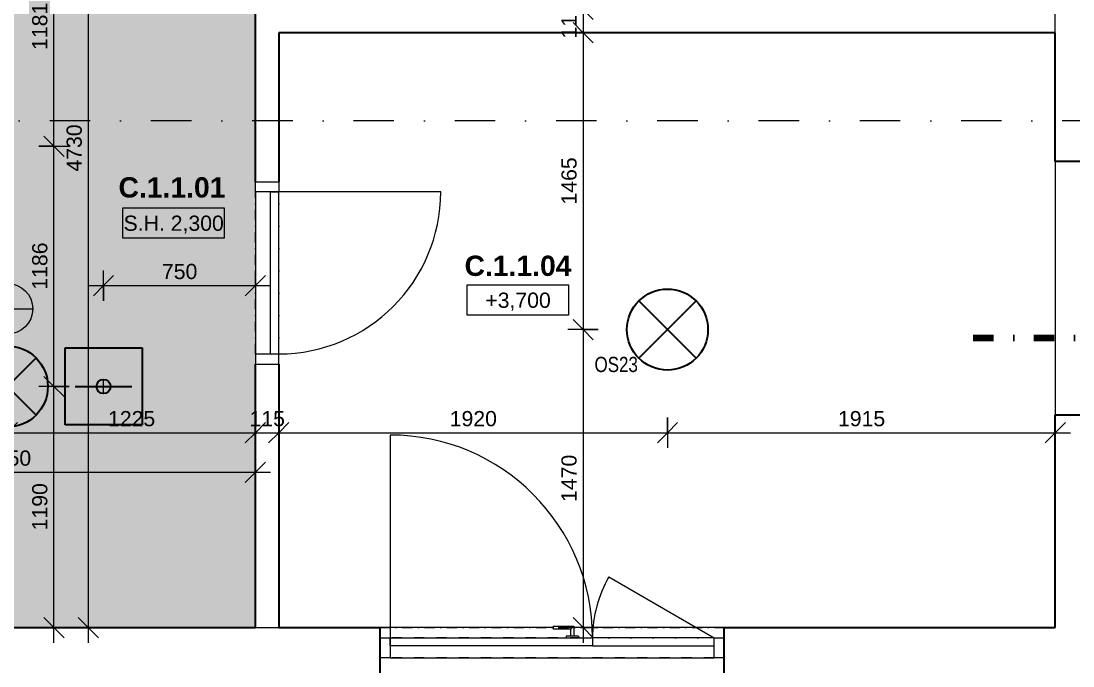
# Model space of a CAD drawing. Header units: millimetres. Extents: x -48113 to -1543, y -7799 to 11925.
# Drawn here: x -28542 to -23347, y -3291 to -109 of the extents above; entities that cross this region are included whole.
import ezdxf

# ---------------------------------------------------------------- set-up
doc = ezdxf.new("R2010")
doc.units = ezdxf.units.MM
for name, pattern in [('HA_DashDot_10mm-S3mm', [500, 200, -150, 0, -150]), ('HA_DashDot_2_2mm-S0_6mm', [110, 50, -30, 0, -30]), ('HA_DashDot_6mm-S2mm', [300, 100, -100, 0, -100])]:
    doc.linetypes.add(name, pattern=pattern)
for name, color, linetype, lineweight in [('A-____-____-DIMS', 9, 'Continuous', 5), ('A-____-____-DIMS-50', 9, 'Continuous', 5), ('A-AREA-____-IDEN', 9, 'Continuous', 9), ('A-CLNG-____-IDEN', 9, 'Continuous', 9), ('A-CLNG-____-PATT', 9, 'Continuous', 9), ('A-DETL-____-OTLN', 9, 'Continuous', 25), ('A-DETL-____-THIN', 9, 'Continuous', 9), ('A-DETL-GENF-OTLN', 9, 'Continuous', 9), ('A-DOOR-____-MCUT', 9, 'HA_DashDot_2_2mm-S0_6mm', 9), ('A-DOOR-____-OTLN', 9, 'Continuous', 9), ('A-DOOR-FRAM-MCUT', 9, 'Continuous', 9), ('A-DOOR-FRAM-OTLN', 9, 'Continuous', 9), ('A-WALL-____-MCUT', 9, 'Continuous', 25), ('A-WALL-____-OTLN', 9, 'Continuous', 9), ('E-LITE-EQPM-IDEN', 9, 'Continuous', 9), ('E-LITE-EQPM-OTLN', 9, 'Continuous', 9), ('G-____-____-DIMS', 9, 'Continuous', 5), ('G-____-____-SYMB', 9, 'Continuous', 5), ('I-WALL-____-MCUT', 9, 'Continuous', 25), ('S-GRID-____-OTLN', 9, 'Continuous', 5)]:
    doc.layers.add(name, color=color, linetype=linetype, lineweight=lineweight)
doc.styles.add('Arial_1', font='arial.ttf', dxfattribs={"height": 75})
doc.styles.add('Arial_2', font='arial.ttf', dxfattribs={"width": 0.8, "height": 75})
doc.styles.add('Arial_B', font='arialbd.ttf', dxfattribs={"height": 100})
doc.dimstyles.new('Inner_Dimensions', dxfattribs={"dimscale": 304.8, "dimtxt": 76.519455, "dimasz": 0.328084, "dimexe": 0.246063, "dimexo": 0.0625, "dimgap": 0.032808, "dimtad": 1, "dimdec": 0, "dimzin": 0, "dimdsep": 46, "dimtxsty": 'Arial_1', "dimblk1": 'OBLIQUE', "dimblk2": 'OBLIQUE', "dimsah": 1, "dimcen": 0.09, "dimdle": 0.246063, "dimazin": 0, "dimtfac": 1, "dimtdec": 4, "dimtix": 1, "dimtmove": 0, "dimatfit": 3, "dimfxl": 0.246063, "dimfxlon": 1, "dimtvp": 1, "dimtolj": 1, "dimtzin": 0, "dimlwd": 9, "dimlwe": 9, "dimarcsym": 2})

# ---------------------------------------------------------------- blocks, each defined once
blk = doc.blocks.new('HA_DR_Single_Swing_Solid - In_BJ_800x2100-2040331-DPS_1NP-C')
at = {"layer": 'A-DOOR-____-MCUT'}
for p, q in [((-400, 57.5), (400, 57.5)), ((-400, -57.5), (400, -57.5))]:
    blk.add_line(p, q, dxfattribs=at)
at = {"layer": 'A-DOOR-____-OTLN'}
for p, q in [((-400, -17.5), (-400, -57.5)), ((-400, -17.5), (400, -17.5)), ((400, -17.5), (400, -57.5)), ((-400, -57.5), (400, -57.5))]:
    blk.add_line(p, q, dxfattribs=at)
at = {"layer": 'A-DOOR-____-OTLN', "lineweight": 5}
blk.add_line((400, -857.5), (400, -57.5), dxfattribs=at)
blk.add_arc((400, -57.5), 800, 180, 270, dxfattribs=at)
at = {"layer": 'A-DOOR-FRAM-OTLN'}
for p, q in [((-400, 57.5), (-450, 57.5)), ((-450, 57.5), (-450, -57.5)), ((400, 57.5), (-400, 57.5)), ((-400, 57.5), (-400, -57.5)), ((400, -57.5), (400, 57.5)), ((400, 57.5), (450, 57.5)), ((450, 57.5), (450, -57.5)), ((-450, -57.5), (-400, -57.5)), ((450, -57.5), (400, -57.5))]:
    blk.add_line(p, q, dxfattribs=at)
blk = doc.blocks.new('HA_LF_GenericSymbol - OS23_pokoje-1614891-DPS_1NP-C')
at = {"layer": 'E-LITE-EQPM-OTLN', "color": 11, "lineweight": 25}
for p, q in [((141.4, 141.4), (-141.4, -141.4)), ((-141.4, 141.4), (141.4, -141.4))]:
    blk.add_line(p, q, dxfattribs=at)
blk.add_circle((0, 0), 200, dxfattribs=at)
blk = doc.blocks.new('HA_LF_GenericSymbol - OS20_chodby-1935301-DPS_1NP-C')
at = {"layer": 'E-LITE-EQPM-OTLN', "color": 11, "lineweight": 25}
for p, q in [((141.4, 141.4), (-141.4, -141.4)), ((-141.4, 141.4), (141.4, -141.4))]:
    blk.add_line(p, q, dxfattribs=at)
blk.add_circle((0, 0), 200, dxfattribs=at)
blk = doc.blocks.new('HA_DR_Double_Swing_Solid_FrameButt - In_FAS_1600x2350_1000-1958729-DPS_1NP-C')
at = {"layer": 'A-DOOR-____-MCUT'}
for p, q in [((850, 220), (-850, 220)), ((-800, -70), (800, -70)), ((-800, -170), (800, -170)), ((850, -220), (-850, -220))]:
    blk.add_line(p, q, dxfattribs=at)
at = {"layer": 'A-DOOR-____-MCUT', "linetype": 'Continuous'}
for p, q in [((-800, -130), (-800, -170)), ((-200, -130), (-800, -130)), ((-200, -170), (-200, -130)), ((-200, -170), (-200, -130)), ((-200, -130), (800, -130)), ((800, -130), (800, -170)), ((-800, -170), (-200, -170)), ((-130, -170), (-200, -170)), ((800, -170), (-70, -170))]:
    blk.add_line(p, q, dxfattribs=at)
at = {"layer": 'A-DOOR-____-OTLN', "lineweight": 5}
for p, q in [((-280.4, -470), (-800, -170)), ((800, -1170), (800, -170))]:
    blk.add_line(p, q, dxfattribs=at)
at = {"layer": 'A-DOOR-____-OTLN'}
for p, q in [((-70, -170), (-130, -170)), ((-130, -178), (-130, -170)), ((-130, -178), (-70, -178)), ((-107.5, -227.5), (-107.5, -178)), ((-92.5, -178), (-92.5, -212.5)), ((-70, -178), (-70, -170)), ((-5, -227.5), (-107.5, -227.5)), ((-92.5, -212.5), (-5, -212.5)), ((-5, -227.5), (-5, -212.5))]:
    blk.add_line(p, q, dxfattribs=at)
at = {"layer": 'A-DOOR-____-OTLN', "lineweight": 5}
for centre, radius, start, end in [((-800, -170), 600, 330, 360), ((800, -170), 1000, 180, 270)]:
    blk.add_arc(centre, radius, start, end, dxfattribs=at)
at = {"layer": 'A-DOOR-____-OTLN'}
blk.add_open_spline([(-92.5, -212.5), (-92.5, -212.5), (-92.6, -212.6), (-93.1, -213.1), (-93.5, -213.5), (-93.9, -213.9), (-94.4, -214.4), (-94.8, -214.8), (-95.4, -215.4), (-96.1, -216.1), (-96.7, -216.7), (-97.1, -217.1), (-97.6, -217.6), (-98.1, -218.1), (-98.5, -218.5), (-99, -219), (-99.5, -219.5), (-100, -220), (-100.5, -220.5), (-101, -221), (-101.5, -221.5), (-101.9, -221.9), (-102.4, -222.4), (-102.9, -222.9), (-103.3, -223.3), (-103.8, -223.8), (-104.2, -224.2), (-104.7, -224.7), (-105.2, -225.2), (-105.6, -225.6), (-106.1, -226.1), (-106.5, -226.5), (-106.9, -226.9), (-107.4, -227.4), (-107.5, -227.5), (-107.5, -227.5)], degree=3, knots=[0, 0, 0, 0, 0.083333, 0.125, 0.166667, 0.208333, 0.229167, 0.25, 0.291667, 0.333333, 0.354167, 0.375, 0.395833, 0.416667, 0.4375, 0.458333, 0.479167, 0.5, 0.520833, 0.541667, 0.5625, 0.583333, 0.604167, 0.625, 0.645833, 0.666667, 0.6875, 0.708333, 0.75, 0.770833, 0.791667, 0.833333, 0.875, 0.916667, 1, 1, 1, 1], dxfattribs=at)
at = {"layer": 'A-DOOR-FRAM-MCUT'}
for p, q in [((-850, -70), (-800, -70)), ((-800, -70), (-800, -170)), ((800, -170), (800, -70)), ((800, -70), (850, -70)), ((-800, -170), (-850, -170)), ((850, -170), (800, -170))]:
    blk.add_line(p, q, dxfattribs=at)
at = {"layer": 'A-DOOR-FRAM-OTLN'}
blk.add_line((800, -70), (-800, -70), dxfattribs=at)
blk = doc.blocks.new('DIMBLOCK39-DPS_1NP-C')
at = {"layer": 'A-____-____-DIMS-50', "lineweight": 9, "transparency": 16777216}
for p, q in [((-25691.4, -51.8), (-25841.4, -51.8)), ((-25766.4, -51.8), (-25816.4, -1.8)), ((-25766.4, -51.8), (-25766.4, -166.8)), ((-25766.4, -51.8), (-25716.4, -101.8)), ((-25766.4, -51.8), (-25691.4, -51.8)), ((-25766.4, -166.8), (-25816.4, -116.8)), ((-25691.4, -166.8), (-25841.4, -166.8)), ((-25766.4, -166.8), (-25716.4, -216.8)), ((-25766.4, -166.8), (-25691.4, -166.8))]:
    blk.add_line(p, q, dxfattribs=at)
at = {"layer": 'A-____-____-DIMS-50', "color": 0, "lineweight": 9, "transparency": 16777216, "insert": (-25873.8, -195.8), "char_height": 75, "width": 207.662, "attachment_point": 1, "rotation": 90, "line_spacing_factor": 0.941778, "style": 'Arial_1'}
blk.add_mtext('115', dxfattribs=at)
blk = doc.blocks.new('_Oblique')
at = {"color": 0, "linetype": 'ByBlock', "lineweight": -2}
blk.add_line((-0.5, -0.5), (0.5, 0.5), dxfattribs=at)
blk = doc.blocks.new('DIMBLOCK40-DPS_1NP-C')
at = {"layer": 'A-____-____-DIMS-50', "lineweight": 9, "transparency": 16777216}
for p, q in [((-25766.4, -166.8), (-25816.4, -116.8)), ((-25691.4, -166.8), (-25841.4, -166.8)), ((-25766.4, -166.8), (-25766.4, -1631.8)), ((-25766.4, -166.8), (-25716.4, -216.8)), ((-25766.4, -166.8), (-25691.4, -166.8)), ((-25766.4, -1631.8), (-25816.4, -1581.8)), ((-25691.4, -1631.8), (-25841.4, -1631.8)), ((-25766.4, -1631.8), (-25716.4, -1681.8)), ((-25766.4, -1631.8), (-25691.4, -1631.8))]:
    blk.add_line(p, q, dxfattribs=at)
at = {"layer": 'A-____-____-DIMS-50', "color": 0, "lineweight": 9, "transparency": 16777216, "insert": (-25873.8, -1014.7), "char_height": 75, "width": 276.883, "attachment_point": 1, "rotation": 90, "line_spacing_factor": 0.941778, "style": 'Arial_1'}
blk.add_mtext('1465', dxfattribs=at)
blk = doc.blocks.new('DIMBLOCK41-DPS_1NP-C')
at = {"layer": 'A-____-____-DIMS-50', "lineweight": 9, "transparency": 16777216}
for p, q in [((-25766.4, -1631.8), (-25816.4, -1581.8)), ((-25691.4, -1631.8), (-25841.4, -1631.8)), ((-25766.4, -1631.8), (-25766.4, -3176.8)), ((-25766.4, -1631.8), (-25716.4, -1681.8)), ((-25766.4, -1631.8), (-25691.4, -1631.8)), ((-25766.4, -3101.8), (-25816.4, -3051.8)), ((-25691.4, -3101.8), (-25841.4, -3101.8)), ((-25766.4, -3101.8), (-25716.4, -3151.8)), ((-25766.4, -3101.8), (-25691.4, -3101.8))]:
    blk.add_line(p, q, dxfattribs=at)
at = {"layer": 'A-____-____-DIMS-50', "color": 0, "lineweight": 9, "transparency": 16777216, "insert": (-25873.8, -2482.2), "char_height": 75, "width": 276.883, "attachment_point": 1, "rotation": 90, "line_spacing_factor": 0.941778, "style": 'Arial_1'}
blk.add_mtext('1470', dxfattribs=at)
blk = doc.blocks.new('DIMBLOCK48-DPS_1NP-C')
at = {"layer": 'A-____-____-DIMS-50', "lineweight": 9, "transparency": 16777216}
for p, q in [((-28609.9, -2065.9), (-28609.9, -2215.9)), ((-28609.9, -2140.9), (-28609.9, -2065.9)), ((-27384.9, -2065.9), (-27384.9, -2215.9)), ((-27384.9, -2140.9), (-27384.9, -2065.9)), ((-28609.9, -2140.9), (-28559.9, -2090.9)), ((-27384.9, -2140.9), (-27334.9, -2090.9)), ((-28609.9, -2140.9), (-28659.9, -2190.9)), ((-28609.9, -2140.9), (-27384.9, -2140.9)), ((-27384.9, -2140.9), (-27434.9, -2190.9))]:
    blk.add_line(p, q, dxfattribs=at)
at = {"layer": 'A-____-____-DIMS-50', "color": 0, "lineweight": 9, "transparency": 16777216, "insert": (-28112.8, -2033.5), "char_height": 75, "width": 276.883, "attachment_point": 1, "line_spacing_factor": 0.941778, "style": 'Arial_1'}
blk.add_mtext('1225', dxfattribs=at)
blk = doc.blocks.new('DIMBLOCK49-DPS_1NP-C')
at = {"layer": 'A-____-____-DIMS-50', "lineweight": 9, "transparency": 16777216}
for p, q in [((-27384.9, -2065.9), (-27384.9, -2215.9)), ((-27384.9, -2140.9), (-27384.9, -2065.9)), ((-27269.9, -2065.9), (-27269.9, -2215.9)), ((-27269.9, -2140.9), (-27269.9, -2065.9)), ((-27384.9, -2140.9), (-27334.9, -2090.9)), ((-27269.9, -2140.9), (-27219.9, -2090.9)), ((-27384.9, -2140.9), (-27434.9, -2190.9)), ((-27384.9, -2140.9), (-27269.9, -2140.9)), ((-27269.9, -2140.9), (-27319.9, -2190.9))]:
    blk.add_line(p, q, dxfattribs=at)
at = {"layer": 'A-____-____-DIMS-50', "color": 0, "lineweight": 9, "transparency": 16777216, "insert": (-27413.9, -2033.5), "char_height": 75, "width": 207.662, "attachment_point": 1, "line_spacing_factor": 0.941778, "style": 'Arial_1'}
blk.add_mtext('115', dxfattribs=at)
blk = doc.blocks.new('DIMBLOCK50-DPS_1NP-C')
at = {"layer": 'A-____-____-DIMS-50', "lineweight": 9, "transparency": 16777216}
for p, q in [((-27269.9, -2065.9), (-27269.9, -2215.9)), ((-27269.9, -2140.9), (-27269.9, -2065.9)), ((-25349.9, -2065.9), (-25349.9, -2215.9)), ((-25349.9, -2140.9), (-25349.9, -2065.9)), ((-27269.9, -2140.9), (-27219.9, -2090.9)), ((-25349.9, -2140.9), (-25299.9, -2090.9)), ((-27269.9, -2140.9), (-27319.9, -2190.9)), ((-27269.9, -2140.9), (-25349.9, -2140.9)), ((-25349.9, -2140.9), (-25399.9, -2190.9))]:
    blk.add_line(p, q, dxfattribs=at)
at = {"layer": 'A-____-____-DIMS-50', "color": 0, "lineweight": 9, "transparency": 16777216, "insert": (-26425.3, -2033.5), "char_height": 75, "width": 276.883, "attachment_point": 1, "line_spacing_factor": 0.941778, "style": 'Arial_1'}
blk.add_mtext('1920', dxfattribs=at)
blk = doc.blocks.new('DIMBLOCK51-DPS_1NP-C')
at = {"layer": 'A-____-____-DIMS-50', "lineweight": 9, "transparency": 16777216}
for p, q in [((-25349.9, -2065.9), (-25349.9, -2215.9)), ((-25349.9, -2140.9), (-25349.9, -2065.9)), ((-23434.9, -2065.9), (-23434.9, -2215.9)), ((-23434.9, -2140.9), (-23434.9, -2065.9)), ((-25349.9, -2140.9), (-25299.9, -2090.9)), ((-23434.9, -2140.9), (-23384.9, -2090.9)), ((-25349.9, -2140.9), (-25399.9, -2190.9)), ((-25349.9, -2140.9), (-23359.9, -2140.9)), ((-23434.9, -2140.9), (-23484.9, -2190.9))]:
    blk.add_line(p, q, dxfattribs=at)
at = {"layer": 'A-____-____-DIMS-50', "color": 0, "lineweight": 9, "transparency": 16777216, "insert": (-24507.8, -2033.5), "char_height": 75, "width": 276.883, "attachment_point": 1, "line_spacing_factor": 0.941778, "style": 'Arial_1'}
blk.add_mtext('1915', dxfattribs=at)
blk = doc.blocks.new('DIMBLOCK81-DPS_1NP-C')
at = {"layer": 'A-____-____-DIMS-50', "lineweight": 9, "transparency": 16777216}
for p, q in [((-28380.2, 453.7), (-28430.2, 503.7)), ((-28305.2, 453.7), (-28455.2, 453.7)), ((-28380.2, -801.8), (-28380.2, 453.7)), ((-28380.2, 453.7), (-28330.2, 403.7)), ((-28380.2, 453.7), (-28305.2, 453.7)), ((-28455.2, -726.8), (-28305.2, -726.8)), ((-28380.2, -726.8), (-28455.2, -726.8)), ((-28380.2, -726.8), (-28430.2, -676.8)), ((-28380.2, -726.8), (-28330.2, -776.8))]:
    blk.add_line(p, q, dxfattribs=at)
at = {"layer": 'A-____-____-DIMS-50', "color": 0, "lineweight": 9, "transparency": 16777216, "insert": (-28487.5, -251.9), "char_height": 75, "width": 276.883, "attachment_point": 1, "rotation": 90, "line_spacing_factor": 0.941778, "style": 'Arial_1'}
blk.add_mtext('1181', dxfattribs=at)
blk = doc.blocks.new('Spot Elevations - Generic-448778-DPS_1NP-C')
at = {"layer": 'G-____-____-DIMS', "lineweight": 9}
for p, q in [((-5, 0), (-5, 3)), ((-5, 3), (5, 3)), ((5, 3), (5, 0)), ((5, 0), (-5, 0))]:
    blk.add_line(p, q, dxfattribs=at)
blk = doc.blocks.new('HA_Tag_Ceiling - Group _ Type Mark-1700485-DPS_1NP-C')
at = {"layer": 'A-CLNG-____-IDEN'}
blk.add_line((-2.5, 0), (2.5, 0), dxfattribs=at)
blk.add_circle((0, 0), 2.5, dxfattribs=at)
blk = doc.blocks.new('DIMBLOCK113-DPS_1NP-C')
at = {"layer": 'A-____-____-DIMS-50', "lineweight": 9, "transparency": 16777216}
for p, q in [((-28135, -1489.7), (-28135, -1339.7)), ((-27384.9, -1339.7), (-27384.9, -1489.7)), ((-27384.9, -1414.7), (-27384.9, -1339.7)), ((-28135, -1414.7), (-28085, -1364.7)), ((-27384.9, -1414.7), (-27334.9, -1364.7)), ((-28210, -1414.7), (-27309.9, -1414.7)), ((-28135, -1414.7), (-28185, -1464.7)), ((-28135, -1414.7), (-28135, -1489.7)), ((-27384.9, -1414.7), (-27434.9, -1464.7))]:
    blk.add_line(p, q, dxfattribs=at)
at = {"layer": 'A-____-____-DIMS-50', "color": 0, "lineweight": 9, "transparency": 16777216, "insert": (-27846.5, -1307.3), "char_height": 75, "width": 207.662, "attachment_point": 1, "line_spacing_factor": 0.941778, "style": 'Arial_1'}
blk.add_mtext('750', dxfattribs=at)
blk = doc.blocks.new('DIMBLOCK114-DPS_1NP-C')
at = {"layer": 'A-____-____-DIMS-50', "lineweight": 9, "transparency": 16777216}
for p, q in [((-28380.2, -1912.3), (-28430.2, -1862.3)), ((-28305.2, -1912.3), (-28455.2, -1912.3)), ((-28380.2, -3176.8), (-28380.2, -1912.3)), ((-28380.2, -1912.3), (-28330.2, -1962.3)), ((-28380.2, -1912.3), (-28305.2, -1912.3)), ((-28380.2, -3101.8), (-28430.2, -3051.8)), ((-28455.2, -3101.8), (-28305.2, -3101.8)), ((-28380.2, -3101.8), (-28455.2, -3101.8)), ((-28380.2, -3101.8), (-28330.2, -3151.8))]:
    blk.add_line(p, q, dxfattribs=at)
at = {"layer": 'A-____-____-DIMS-50', "color": 0, "lineweight": 9, "transparency": 16777216, "insert": (-28487.5, -2622.4), "char_height": 75, "width": 276.883, "attachment_point": 1, "rotation": 90, "line_spacing_factor": 0.941778, "style": 'Arial_1'}
blk.add_mtext('1190', dxfattribs=at)
blk = doc.blocks.new('DIMBLOCK115-DPS_1NP-C')
at = {"layer": 'A-____-____-DIMS-50', "lineweight": 9, "transparency": 16777216}
for p, q in [((-28380.2, -1912.3), (-28380.2, -651.8)), ((-28455.2, -726.8), (-28305.2, -726.8)), ((-28380.2, -726.8), (-28455.2, -726.8)), ((-28380.2, -726.8), (-28430.2, -676.8)), ((-28380.2, -726.8), (-28330.2, -776.8)), ((-28380.2, -1912.3), (-28430.2, -1862.3)), ((-28305.2, -1912.3), (-28455.2, -1912.3)), ((-28380.2, -1912.3), (-28330.2, -1962.3)), ((-28380.2, -1912.3), (-28305.2, -1912.3))]:
    blk.add_line(p, q, dxfattribs=at)
at = {"layer": 'A-____-____-DIMS-50', "color": 0, "lineweight": 9, "transparency": 16777216, "insert": (-28487.5, -1434.9), "char_height": 75, "width": 276.883, "attachment_point": 1, "rotation": 90, "line_spacing_factor": 0.941778, "style": 'Arial_1'}
blk.add_mtext('1186', dxfattribs=at)
blk = doc.blocks.new('DIMBLOCK152-DPS_1NP-C')
at = {"layer": 'A-____-____-DIMS-50', "lineweight": 9, "transparency": 16777216}
for p, q in [((-28210.2, 1628.2), (-28260.2, 1678.2)), ((-28210.2, 1703.2), (-28210.2, -3176.8)), ((-28135.2, 1628.2), (-28285.2, 1628.2)), ((-28210.2, 1628.2), (-28160.2, 1578.2)), ((-28210.2, 1628.2), (-28135.2, 1628.2)), ((-28210.2, -3101.8), (-28260.2, -3051.8)), ((-28135.2, -3101.8), (-28285.2, -3101.8)), ((-28210.2, -3101.8), (-28160.2, -3151.8)), ((-28210.2, -3101.8), (-28135.2, -3101.8))]:
    blk.add_line(p, q, dxfattribs=at)
at = {"layer": 'A-____-____-DIMS-50', "color": 0, "lineweight": 9, "transparency": 16777216, "insert": (-28317.5, -852.2), "char_height": 75, "width": 276.883, "attachment_point": 1, "rotation": 90, "line_spacing_factor": 0.941778, "style": 'Arial_1'}
blk.add_mtext('4730', dxfattribs=at)
blk = doc.blocks.new('DIMBLOCK153-DPS_1NP-C')
at = {"layer": 'A-____-____-DIMS-50', "lineweight": 9, "transparency": 16777216}
for p, q in [((-29834.9, -2260.6), (-29834.9, -2410.6)), ((-29834.9, -2335.6), (-29834.9, -2260.6)), ((-29834.9, -2335.6), (-29784.9, -2285.6)), ((-27384.9, -2260.6), (-27384.9, -2410.6)), ((-27384.9, -2335.6), (-27384.9, -2260.6)), ((-27384.9, -2335.6), (-27334.9, -2285.6)), ((-29909.9, -2335.6), (-27309.9, -2335.6)), ((-29834.9, -2335.6), (-29884.9, -2385.6)), ((-27384.9, -2335.6), (-27434.9, -2385.6))]:
    blk.add_line(p, q, dxfattribs=at)
at = {"layer": 'A-____-____-DIMS-50', "color": 0, "lineweight": 9, "transparency": 16777216, "insert": (-28725.3, -2228.2), "char_height": 75, "width": 276.883, "attachment_point": 1, "line_spacing_factor": 0.941778, "style": 'Arial_1'}
blk.add_mtext('2450', dxfattribs=at)

msp = doc.modelspace()

# ---------------------------------------------------------------- hatches: boundary and pattern name
at = {"layer": 'A-CLNG-____-PATT', "lineweight": 5}
h = msp.add_hatch(color=256, dxfattribs=at)
h.paths.add_polyline_path([(-27384.9, -3101.8), (-27384.9, 1628.2), (-28609.9, 1628.2), (-28609.9, -726.8), (-29834.9, -726.8), (-29834.9, -3101.8), (-27555.9, -3101.8)])
h.paths.add_polyline_path([(-28135, -1947.3), (-28144.1, -1946.1), (-28152.5, -1942.6), (-28159.8, -1937), (-28165.4, -1929.8), (-28168.9, -1921.4), (-28170, -1912.3), (-28168.9, -1903.2), (-28165.4, -1894.8), (-28159.8, -1887.5), (-28152.5, -1882), (-28144.1, -1878.5), (-28135, -1877.3), (-28126, -1878.5), (-28117.5, -1882), (-28110.3, -1887.5), (-28104.7, -1894.8), (-28101.2, -1903.2), (-28100, -1912.3), (-28101.2, -1921.4), (-28104.7, -1929.8), (-28110.3, -1937), (-28117.5, -1942.6), (-28126, -1946.1)])
at = {"layer": 'A-DETL-GENF-OTLN'}
msp.add_hatch(color=1, dxfattribs=at).paths.add_polyline_path([(-28135, -1947.3), (-28126, -1946.1), (-28117.5, -1942.6), (-28110.3, -1937), (-28104.7, -1929.8), (-28101.2, -1921.4), (-28100, -1912.3), (-28101.2, -1903.2), (-28104.7, -1894.8), (-28110.3, -1887.5), (-28117.5, -1882), (-28126, -1878.5), (-28135, -1877.3), (-28144.1, -1878.5), (-28152.5, -1882), (-28159.8, -1887.5), (-28165.4, -1894.8), (-28168.9, -1903.2), (-28170, -1912.3), (-28168.9, -1921.4), (-28165.4, -1929.8), (-28159.8, -1937), (-28152.5, -1942.6), (-28144.1, -1946.1)])

# ---------------------------------------------------------------- linework, layer by layer
at = {"layer": 'A-DETL-____-OTLN'}
for p, q in [((-28325, -1722.3), (-27945, -1722.3)), ((-28325, -2102.3), (-28325, -1722.3)), ((-27945, -1722.3), (-27945, -2102.3)), ((-28275, -1912.3), (-27995, -1912.3)), ((-27945, -2102.3), (-28325, -2102.3))]:
    msp.add_line(p, q, dxfattribs=at)
msp.add_circle((-28135, -1912.3), 35, dxfattribs=at)
at = {"layer": 'A-DETL-____-THIN'}
msp.add_line((-28135, -1947.3), (-28135, -1877.3), dxfattribs=at)
for start, end in [(0, 180), (180, 360)]:
    msp.add_arc((-28135, -1912.3), 35, start, end, dxfattribs=at)
at = {"layer": 'A-WALL-____-MCUT', "lineweight": 9}
for p, q in [((-23434.9, -166.8), (-23434.9, -51.8)), ((-27384.9, -3101.8), (-27269.9, -3101.8))]:
    msp.add_line(p, q, dxfattribs=at)
at = {"layer": 'A-WALL-____-MCUT'}
for p, q in [((-23434.9, -801.8), (-23434.9, -166.8)), ((-23214.9, -801.8), (-23434.9, -801.8)), ((-23434.9, -3101.8), (-23434.9, -2051.8)), ((-23434.9, -2051.8), (-23214.9, -2051.8)), ((-29009.9, -3101.8), (-27384.9, -3101.8)), ((-27269.9, -3101.8), (-26769.9, -3101.8)), ((-26769.9, -3101.8), (-26769.9, -3586.8)), ((-25069.9, -3101.8), (-23434.9, -3101.8)), ((-25069.9, -3586.8), (-25069.9, -3101.8))]:
    msp.add_line(p, q, dxfattribs=at)
at = {"layer": 'A-WALL-____-OTLN'}
for p, q in [((-23434.9, -801.8), (-23434.9, -2051.8)), ((-25914.9, -3101.8), (-26769.9, -3101.8)), ((-25069.9, -3101.8), (-25812.4, -3101.8))]:
    msp.add_line(p, q, dxfattribs=at)
at = {"layer": 'G-____-____-SYMB', "linetype": 'HA_DashDot_6mm-S2mm', "lineweight": 100}
msp.add_line((-23840.2, -1671.8), (-22295.3, -1671.8), dxfattribs=at)
at = {"layer": 'I-WALL-____-MCUT'}
for p, q in [((-27384.9, -901.8), (-27384.9, 168.1)), ((-27269.9, -166.8), (-27269.9, -901.8)), ((-23434.9, -166.8), (-27269.9, -166.8)), ((-27384.9, -3101.8), (-27384.9, -1801.8)), ((-27269.9, -1801.8), (-27269.9, -3101.8))]:
    msp.add_line(p, q, dxfattribs=at)
at = {"layer": 'S-GRID-____-OTLN', "linetype": 'HA_DashDot_10mm-S3mm', "lineweight": 9}
msp.add_line((-22199.7, -601.8), (-46512.7, -601.8), dxfattribs=at)

# ---------------------------------------------------------------- block references
at = {"layer": 'A-CLNG-____-IDEN', "xscale": 49.99999999999998, "yscale": 49.99999999999998, "zscale": 49.99999999999998}
msp.add_blockref('HA_Tag_Ceiling - Group _ Type Mark-1700485-DPS_1NP-C', (-28609.9, -1529.1), dxfattribs=at)
at = {"layer": 'A-DOOR-____-OTLN'}
for name, p, rotation in [('HA_DR_Single_Swing_Solid - In_BJ_800x2100-2040331-DPS_1NP-C', (-27327.4, -1351.8), 89.99999999999973), ('HA_DR_Double_Swing_Solid_FrameButt - In_FAS_1600x2350_1000-1958729-DPS_1NP-C', (-25919.9, -3321.8), 180)]:
    msp.add_blockref(name, p, dxfattribs=dict(at, rotation=rotation))
at = {"layer": 'E-LITE-EQPM-OTLN', "color": 11, "lineweight": 25}
for name, p in [('HA_LF_GenericSymbol - OS23_pokoje-1614891-DPS_1NP-C', (-25349.9, -1631.8)), ('HA_LF_GenericSymbol - OS20_chodby-1935301-DPS_1NP-C', (-28609.9, -1912.3))]:
    msp.add_blockref(name, p, dxfattribs=at)
at = {"layer": 'G-____-____-DIMS', "lineweight": 9, "xscale": 49.99999999999998, "yscale": 49.99999999999998, "zscale": 49.99999999999998}
for p in [(-27789.2, -1180.2), (-26088.5, -1560.1)]:
    msp.add_blockref('Spot Elevations - Generic-448778-DPS_1NP-C', p, dxfattribs=at)

# ---------------------------------------------------------------- texts
at = {"layer": 'A-AREA-____-IDEN', "lineweight": 5, "char_height": 100, "width": 653.375, "attachment_point": 1, "style": 'Arial_B'}
for s, insert in [('C.1.1.01', (-28061, -880)), ('C.1.1.04', (-26352.1, -1266.8))]:
    msp.add_mtext(s, dxfattribs=dict(at, insert=insert))
at = {"layer": 'E-LITE-EQPM-IDEN', "lineweight": 5, "insert": (-25710.3, -1766.1), "char_height": 75, "width": 262.953, "attachment_point": 1, "style": 'Arial_2'}
msp.add_mtext('OS23', dxfattribs=at)
at = {"layer": 'G-____-____-DIMS', "lineweight": 9, "insert": (-28036, -1069.3), "char_height": 75, "width": 592.246, "attachment_point": 1, "line_spacing_factor": 0.941778, "style": 'Arial_1'}
msp.add_mtext('S.H. 2,300', dxfattribs=at)

# ---------------------------------------------------------------- dimensions: what is measured, and where the dimension line sits
at = {"layer": 'A-____-____-DIMS', "lineweight": 9}
for base, p1, p2, override, picture, middle in [((-28210.2, -3101.8), (-28135.2, 1628.2), (-28135.2, -3101.8), {"dimpost": '<>', "dimfxl": 4730}, 'DIMBLOCK152-DPS_1NP-C', (-28258.5, -736.8)), ((-28380.1502274, 453.705636), (-28455.1502274, -726.794364), (-28305.1502274, 453.705636), {"dimpost": '<>', "dimfxl": 1189.991702}, 'DIMBLOCK81-DPS_1NP-C', (-28428.4432017, -136.544364)), ((-25766.4, -166.8), (-25691.4, -51.8), (-25691.4, -166.8), {"dimpost": '<>', "dimfxl": 115}, 'DIMBLOCK39-DPS_1NP-C', (-25814.7, -109.3)), ((-25766.4, -1631.8), (-25691.4, -166.8), (-25691.4, -1631.8), {"dimpost": '<>', "dimfxl": 1465}, 'DIMBLOCK40-DPS_1NP-C', (-25814.7, -899.3)), ((-28380.1502274, -726.794364), (-28305.1502274, -1912.294364), (-28455.1502274, -726.794364), {"dimpost": '<>', "dimfxl": 1194.951986}, 'DIMBLOCK115-DPS_1NP-C', (-28428.4432017, -1319.544364)), ((-25766.4, -3101.8), (-25691.4, -1631.8), (-25691.4, -3101.8), {"dimpost": '<>', "dimfxl": 1470}, 'DIMBLOCK41-DPS_1NP-C', (-25814.7, -2366.8)), ((-28380.1502274, -1912.294364), (-28455.1502274, -3101.794364), (-28305.1502274, -1912.294364), {"dimpost": '<>', "dimfxl": 1198.920452}, 'DIMBLOCK114-DPS_1NP-C', (-28428.4432017, -2507.044364))]:
    dim = msp.add_linear_dim(base=base, p1=p1, p2=p2, angle=90, dimstyle='Inner_Dimensions', override=override, dxfattribs=at)
    dim.commit()
    dim.dimension.update_dxf_attribs({"geometry": picture, "text_midpoint": middle})
for base, p1, p2, override, picture, middle in [((-27384.9, -1414.7), (-28135, -1489.7), (-27384.9, -1339.7), {"dimpost": '<>', "dimfxl": 764.994499}, 'DIMBLOCK113-DPS_1NP-C', (-27760, -1366.4)), ((-27384.9, -2140.9), (-28609.9, -2065.9), (-27384.9, -2065.9), {"dimpost": '<>', "dimfxl": 1225}, 'DIMBLOCK48-DPS_1NP-C', (-27997.4, -2092.6)), ((-27269.9, -2140.9), (-27384.9, -2065.9), (-27269.9, -2065.9), {"dimpost": '<>', "dimfxl": 115}, 'DIMBLOCK49-DPS_1NP-C', (-27327.4, -2092.6)), ((-25349.9, -2140.9), (-27269.9, -2065.9), (-25349.9, -2065.9), {"dimpost": '<>', "dimfxl": 1920}, 'DIMBLOCK50-DPS_1NP-C', (-26309.9, -2092.6)), ((-23434.9, -2140.9), (-25349.9, -2065.9), (-23434.9, -2065.9), {"dimpost": '<>', "dimfxl": 1915}, 'DIMBLOCK51-DPS_1NP-C', (-24392.4, -2092.6)), ((-27384.9, -2335.6), (-29834.9, -2260.6), (-27384.9, -2260.6), {"dimpost": '<>', "dimfxl": 2450}, 'DIMBLOCK153-DPS_1NP-C', (-28609.9, -2287.3))]:
    dim = msp.add_linear_dim(base=base, p1=p1, p2=p2, dimstyle='Inner_Dimensions', override=override, dxfattribs=at)
    dim.commit()
    dim.dimension.update_dxf_attribs({"geometry": picture, "text_midpoint": middle})

# ---------------------------------------------------------------- next in the draw order: texts
at = {"layer": 'G-____-____-DIMS', "lineweight": 9, "insert": (-26249.6, -1449.2), "char_height": 75, "width": 386.567, "attachment_point": 1, "line_spacing_factor": 0.941778, "style": 'Arial_1', "bg_fill": 3, "box_fill_scale": 1.25, "bg_fill_color": 256, "bg_fill_true_color": 13158600, "bg_fill_transparency": 0}
msp.add_mtext('+3,700', dxfattribs=at)

doc.saveas('drawing.dxf')
